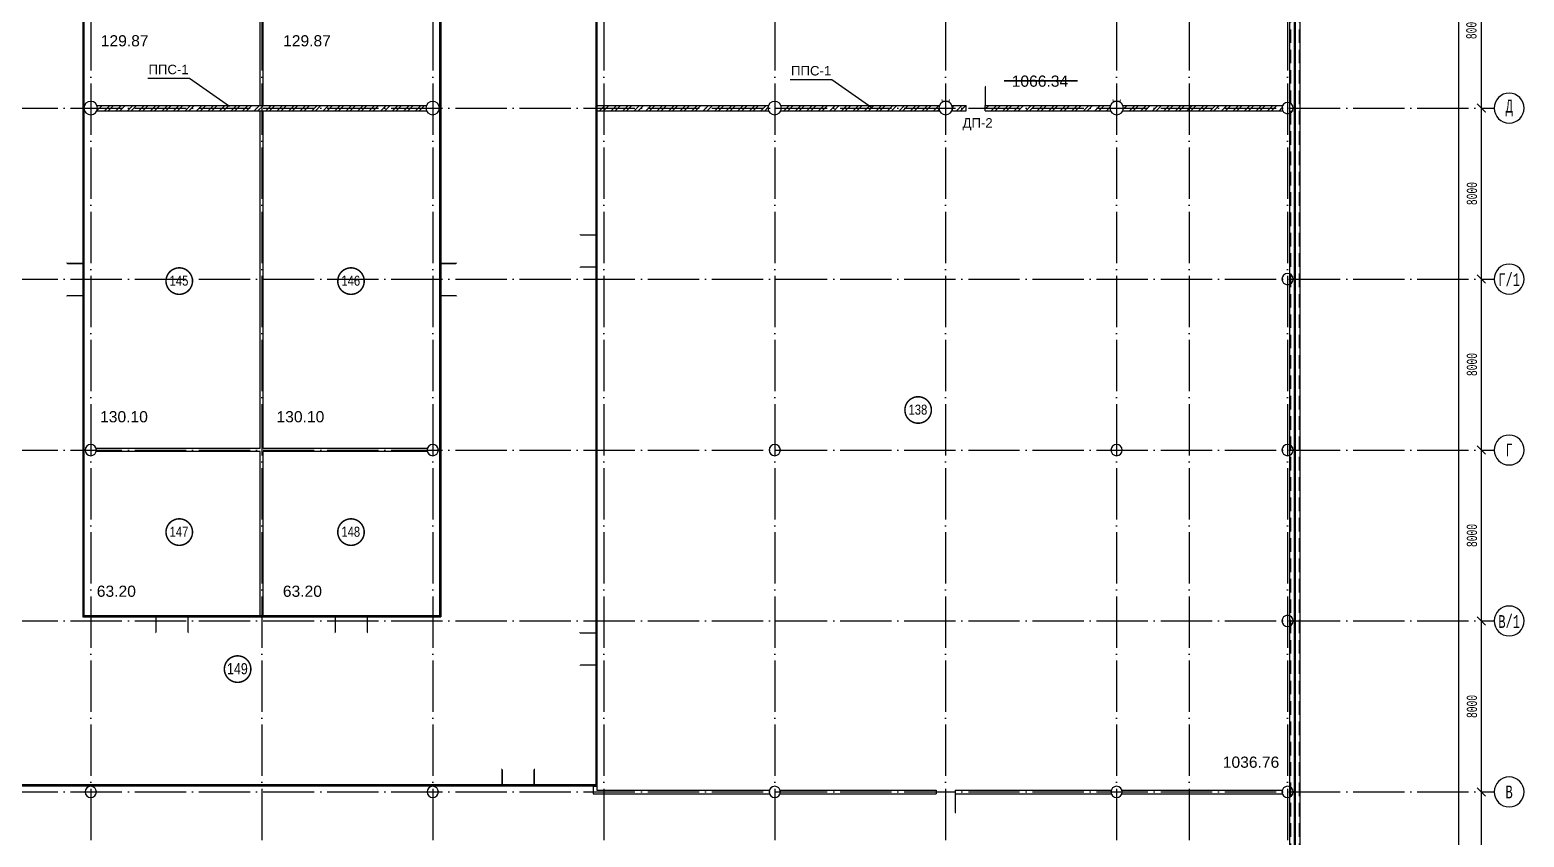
# Model space of a CAD drawing. Extents: x -4497 to 351150, y -50 to 322254.
# Drawn here: x 203923 to 273833, y 123973 to 161747 of the extents above; entities that cross this region are included whole.
import ezdxf
from ezdxf.enums import TextEntityAlignment as Align

# ---------------------------------------------------------------- set-up
doc = ezdxf.new("R2010")
doc.units = 0
doc.header["$LTSCALE"] = 100
doc.header["$PDMODE"] = 3
doc.linetypes.add('ACAD_ISO04W100', pattern=[30, 24, -3, 0, -3])
doc.linetypes.add('DASHED2', pattern=[9.525, 6.35, -3.175])
doc.layers.get('0').update_dxf_attribs({"linetype": 'CONTINUOUS'})
doc.layers.get('Defpoints').update_dxf_attribs({"linetype": 'CONTINUOUS'})
for name, color, linetype in [('axis', 40, 'CONTINUOUS'), ('brick', 12, 'CONTINUOUS'), ('COLON', 5, 'CONTINUOUS'), ('DOORS', 8, 'CONTINUOUS'), ('DRAW', 255, 'CONTINUOUS'), ('EEE', 7, 'CONTINUOUS'), ('FIRE', 6, 'CONTINUOUS'), ('GKL', 5, 'CONTINUOUS'), ('Glass', 4, 'CONTINUOUS'), ('S', 2, 'CONTINUOUS'), ('TEXT', 2, 'CONTINUOUS'), ('WALL', 7, 'CONTINUOUS')]:
    doc.layers.add(name, color=color, linetype=linetype)
doc.layers.add('MONOLIT', color=7, linetype='CONTINUOUS', true_color=0x691639)
doc.styles.add('ARIEL-17.5', font='arial.ttf', dxfattribs={"height": 15})
doc.styles.add('MONOTXT1', font='monotxt1', dxfattribs={"width": 0.65, "height": 300})
doc.styles.add('ST_2', font='monotxt.shx', dxfattribs={"width": 0.65, "height": 480})
doc.dimstyles.new('STY_DIM1', dxfattribs={"dimscale": 200, "dimtxt": 2.25, "dimasz": 2, "dimexe": 2, "dimexo": 2, "dimgap": 1, "dimtad": 1, "dimdec": 0, "dimzin": 0, "dimdsep": 46, "dimtxsty": 'ST_2', "dimblk1": 'ARCHTICK', "dimblk2": 'ARCHTICK', "dimsah": 1, "dimcen": 3, "dimclrd": 174, "dimclre": 174, "dimclrt": 174, "dimadec": 0, "dimazin": 0, "dimtfac": 1, "dimtdec": 0, "dimtix": 1, "dimtmove": 2, "dimatfit": 3, "dimldrblk": 'ARCHTICK', "dimfxl": 1, "dimtolj": 1, "dimtzin": 0, "dimarcsym": 0})
pattern_1 = [(45, (-2823.42, 92669), (-269.4077, 269.4077), []), (45, (-2643.82, 92669), (-269.4077, 269.4077), [])]

# ---------------------------------------------------------------- blocks, each defined once
blk = doc.blocks.new('A$C7B900E4F')
at = {"layer": 'COLON', "const_width": 20, "flags": 128}
for points in [[(248, -165), (248, -310)], [(252, -165), (248, -165)], [(248, -310), (252, -310)], [(258, -171), (263, -221)], [(258, -305), (263, -254)], [(580, -234), (276, -234)], [(580, -241), (276, -241)], [(599, -171), (594, -221)], [(599, -305), (594, -254)], [(605, -165), (608, -165)], [(608, -310), (605, -310)], [(608, -165), (608, -310)]]:
    blk.add_lwpolyline(points, dxfattribs=at)
for points in [[(258, -171, 0.388879), (252, -165)], [(252, -310, 0.388879), (258, -305)], [(263, -221, 0.388879), (276, -234)], [(276, -241, 0.388879), (263, -254)], [(594, -221, -0.388879), (580, -234)], [(580, -241, -0.388879), (594, -254)], [(599, -171, -0.388879), (605, -165)], [(605, -310, -0.388879), (599, -305)]]:
    blk.add_lwpolyline(points, format="xyb", dxfattribs=at)
blk = doc.blocks.new('_ARCHTICK')
at = {"color": 0, "linetype": 'ByBlock', "const_width": 0.15}
blk.add_lwpolyline([(-0.5, -0.5), (0.5, 0.5)], dxfattribs=at)
blk = doc.blocks.new('*D89')
at = {"layer": 'axis', "color": 174, "lineweight": -2}
blk.add_line((271833, 118087), (271833, 126087), dxfattribs=at)
at = {"layer": 'Defpoints', "color": 0}
for p in [(271833, 126087), (271833, 126087), (271833, 118087)]:
    blk.add_point(p, dxfattribs=at)
at = {"layer": 'axis', "color": 174, "lineweight": -2, "xscale": 400, "yscale": 400, "zscale": 400}
for p, rotation in [((271833, 126087), 90), ((271833, 118087), 270)]:
    blk.add_blockref('_ARCHTICK', p, dxfattribs=dict(at, rotation=rotation))
at = {"layer": 'axis', "color": 174, "insert": (271393, 122087), "char_height": 480, "attachment_point": 5, "rotation": 90, "style": 'ST_2'}
blk.add_mtext('\\A1;8000', dxfattribs=at)
blk = doc.blocks.new('*D90')
at = {"layer": 'axis', "color": 174, "lineweight": -2}
blk.add_line((271833, 134087), (271833, 142087), dxfattribs=at)
at = {"layer": 'Defpoints', "color": 0}
for p in [(271833, 142087), (271833, 142087), (271833, 134087)]:
    blk.add_point(p, dxfattribs=at)
at = {"layer": 'axis', "color": 174, "lineweight": -2, "xscale": 400, "yscale": 400, "zscale": 400}
for p, rotation in [((271833, 142087), 90), ((271833, 134087), 270)]:
    blk.add_blockref('_ARCHTICK', p, dxfattribs=dict(at, rotation=rotation))
at = {"layer": 'axis', "color": 174, "insert": (271393, 138087), "char_height": 480, "attachment_point": 5, "rotation": 90, "style": 'ST_2'}
blk.add_mtext('\\A1;8000', dxfattribs=at)
blk = doc.blocks.new('*D91')
at = {"layer": 'axis', "color": 174, "lineweight": -2}
blk.add_line((271833, 150087), (271833, 158087), dxfattribs=at)
at = {"layer": 'Defpoints', "color": 0}
for p in [(271833, 158087), (271833, 158087), (271833, 150087)]:
    blk.add_point(p, dxfattribs=at)
at = {"layer": 'axis', "color": 174, "lineweight": -2, "xscale": 400, "yscale": 400, "zscale": 400}
for p, rotation in [((271833, 158087), 90), ((271833, 150087), 270)]:
    blk.add_blockref('_ARCHTICK', p, dxfattribs=dict(at, rotation=rotation))
at = {"layer": 'axis', "color": 174, "insert": (271393, 154087), "char_height": 480, "attachment_point": 5, "rotation": 90, "style": 'ST_2'}
blk.add_mtext('\\A1;8000', dxfattribs=at)
blk = doc.blocks.new('*D109')
at = {"layer": 'axis', "color": 174, "lineweight": -2}
for p, q in [((271433, 166087), (271433, 166087)), ((271833, 158087), (271833, 166087))]:
    blk.add_line(p, q, dxfattribs=at)
at = {"layer": 'Defpoints', "color": 0}
for p in [(271833, 166087), (271833, 166087), (271833, 158087)]:
    blk.add_point(p, dxfattribs=at)
at = {"layer": 'axis', "color": 174, "lineweight": -2, "xscale": 400, "yscale": 400, "zscale": 400}
for p, rotation in [((271833, 166087), 90), ((271833, 158087), 270)]:
    blk.add_blockref('_ARCHTICK', p, dxfattribs=dict(at, rotation=rotation))
at = {"layer": 'axis', "color": 174, "insert": (271368, 161853), "char_height": 480, "attachment_point": 5, "rotation": 90, "style": 'ST_2'}
blk.add_mtext('\\A1;8000', dxfattribs=at)
blk = doc.blocks.new('*D114')
at = {"layer": 'axis', "color": 174, "lineweight": -2}
blk.add_line((271833, 126087), (271833, 134087), dxfattribs=at)
at = {"layer": 'Defpoints', "color": 0}
for p in [(271833, 134087), (271833, 134087), (271833, 126087)]:
    blk.add_point(p, dxfattribs=at)
at = {"layer": 'axis', "color": 174, "lineweight": -2, "xscale": 400, "yscale": 400, "zscale": 400}
for p, rotation in [((271833, 134087), 90), ((271833, 126087), 270)]:
    blk.add_blockref('_ARCHTICK', p, dxfattribs=dict(at, rotation=rotation))
at = {"layer": 'axis', "color": 174, "insert": (271393, 130087), "char_height": 480, "attachment_point": 5, "rotation": 90, "style": 'ST_2'}
blk.add_mtext('\\A1;8000', dxfattribs=at)
blk = doc.blocks.new('*D115')
at = {"layer": 'axis', "color": 174, "lineweight": -2}
blk.add_line((271833, 142087), (271833, 150087), dxfattribs=at)
at = {"layer": 'Defpoints', "color": 0}
for p in [(271833, 150087), (271833, 150087), (271833, 142087)]:
    blk.add_point(p, dxfattribs=at)
at = {"layer": 'axis', "color": 174, "lineweight": -2, "xscale": 400, "yscale": 400, "zscale": 400}
for p, rotation in [((271833, 150087), 90), ((271833, 142087), 270)]:
    blk.add_blockref('_ARCHTICK', p, dxfattribs=dict(at, rotation=rotation))
at = {"layer": 'axis', "color": 174, "insert": (271393, 146087), "char_height": 480, "attachment_point": 5, "rotation": 90, "style": 'ST_2'}
blk.add_mtext('\\A1;8000', dxfattribs=at)
blk = doc.blocks.new('A$C53F96F9E')
at = {"layer": 'FIRE', "linetype": 'Continuous'}
blk.add_lwpolyline([(-64123, -11035), (-65992, -9717), (-67942, -9717)], dxfattribs=at)
at = {"layer": 'TEXT', "color": 6, "linetype": 'Continuous', "lineweight": 20, "style": 'ARIEL-17.5', "width": 0.998875}
blk.add_text('ППС-1', height=441.5, dxfattribs=at).set_placement((-66967, -9517), align=Align.CENTER)
blk = doc.blocks.new('A$C584E3954')
at = {"layer": 'Glass', "linetype": 'Continuous'}
for p, q in [((-885, -1234), (-885, -1174)), ((615, -1234), (615, -1174))]:
    blk.add_line(p, q, dxfattribs=at)
blk.add_lwpolyline([(615, -1234, 70, 70, 0), (615, -1984, 0, 0, 0), (-135, -1234, 0, 0, 0), (-885, -1984, 70, 70, 0), (-885, -1234, 70, 70, 0)], format="xyseb", dxfattribs=at)
blk = doc.blocks.new('A$C194C6981')
at = {"layer": 'TEXT', "color": 6, "linetype": 'Continuous', "lineweight": 20, "style": 'ARIEL-17.5', "width": 0.998875}
blk.add_text('ДП-2', height=441.5, dxfattribs=at).set_placement((-953, 890))
blk = doc.blocks.new('psw1')
at = {"color": 7, "linetype": 'Continuous'}
blk.add_circle((-347, 1), 350, dxfattribs=at)
at = {"color": 7, "linetype": 'Continuous', "style": 'MONOTXT1', "width": 0.65}
blk.add_attdef('99', text='', height=300, dxfattribs=at).set_placement((-347, 1), align=Align.MIDDLE)

msp = doc.modelspace()

# ---------------------------------------------------------------- hatches: boundary and pattern name
at = {"layer": 'DRAW'}
h = msp.add_hatch(dxfattribs=at)
h.set_pattern_fill('ANSI32,_O', color=256, scale=40)
h.set_pattern_definition(pattern_1)
h.paths.add_polyline_path([(207058.4, 157962.2, 0.1023693), (207084.3, 158087.2, 0.1023693), (207058.4, 158212.2), (222480.2, 158212.2, 0.1023693), (222454.3, 158087.2, 0.1023693), (222480.2, 157962.2), (207058.4, 157962.2)])
h.paths.add_polyline_path([(191058.4, 158212.2), (199144.3, 158212.2), (199144.3, 157962.2), (191058.4, 157962.2, 0.1023693), (191084.3, 158087.2, 0.1023693)])
h.paths.add_polyline_path([(183058.4, 157962.2, 0.1023693), (183084.3, 158087.2, 0.1023693), (183058.4, 158212.2), (190480.2, 158212.2, 0.1023693), (190454.3, 158087.2, 0.1023693), (190480.2, 157962.2)])
h = msp.add_hatch(dxfattribs=at)
h.set_pattern_fill('ANSI32,_O', color=256, scale=40)
h.set_pattern_definition(pattern_1)
h.paths.add_polyline_path([(230394.3, 157962.2), (230394.3, 158212.2), (238480.2, 158212.2, 0.1023693), (238454.3, 158087.2, 0.1023693), (238480.2, 157962.2), (230394.3, 157962.2)])
h.paths.add_polyline_path([(239058.4, 157962.2, 0.1023693), (239084.3, 158087.2, 0.1023693), (239058.4, 158212.2), (246480.2, 158212.2, 0.1023693), (246454.3, 158087.2, 0.1023693), (246480.2, 157962.2), (239058.4, 157962.2)])
h.paths.add_polyline_path([(247058.4, 157962.2, 0.1023693), (247084.3, 158087.2, 0.1023693), (247058.4, 158212.2), (247724.3, 158212.2), (247724.3, 157962.2), (247058.4, 157962.2)])
h = msp.add_hatch(dxfattribs=at)
h.set_pattern_fill('ANSI32,_O', color=256, scale=40)
h.set_pattern_definition(pattern_1)
h.paths.add_polyline_path([(255058.4, 157962.2, 0.1023693), (255084.3, 158087.2, 0.1023693), (255058.4, 158212.2), (262535.6, 158212.2, 0.123425), (262504.3, 158087.2, 0.123425), (262535.6, 157962.2), (255058.4, 157962.2)])
h.paths.add_polyline_path([(248624.3, 157962.2), (248624.3, 158212.2), (254480.2, 158212.2, 0.1023693), (254454.3, 158087.2, 0.1023693), (254480.2, 157962.2), (248624.3, 157962.2)])

# ---------------------------------------------------------------- linework, layer by layer
at = {"layer": 'axis', "linetype": 'ACAD_ISO04W100'}
for p, q in [((206769.3, 318243.4), (206769.3, 84615.2)), ((214769.3, 318243.4), (214769.3, 84615.2)), ((222769.3, 318243.4), (222769.3, 84615.2)), ((230769.3, 318243.4), (230769.3, 84615.2)), ((238769.3, 318243.4), (238769.3, 84615.2)), ((246769.3, 318243.4), (246769.3, 84615.2)), ((254769.3, 318243.4), (254769.3, 84615.2)), ((258169.3, 318243.4), (258169.3, 84615.2)), ((262769.3, 318243.4), (262769.3, 84615.2)), ((-1176.8, 150087.2), (272433.1, 150087.2)), ((-1176.8, 142087.2), (272433.1, 142087.2)), ((-1176.8, 134087.2), (272433.1, 134087.2)), ((-1176.8, 126087.2), (272433.1, 126087.2))]:
    msp.add_line(p, q, dxfattribs=at)
at = {"layer": 'axis', "color": 255}
msp.add_line((270769.3, 318243.4), (270769.3, 84615.2), dxfattribs=at)
at = {"layer": 'axis', "color": 2, "linetype": 'ACAD_ISO04W100'}
msp.add_line((-1176.8, 158087.2), (272433.1, 158087.2), dxfattribs=at)
at = {"layer": 'brick'}
for points in [[(206454.3, 158212.2), (206480.2, 158212.2)], [(207058.4, 158212.2), (222480.2, 158212.2)], [(223058.4, 158212.2), (223084.3, 158212.2)], [(230394.3, 158212.2), (238480.2, 158212.2)], [(239058.4, 158212.2), (246480.2, 158212.2)], [(247084.3, 158212.2), (247724.3, 158212.2)], [(248624.3, 158212.2), (254480.2, 158212.2)], [(255058.4, 158212.2), (262535.6, 158212.2)], [(206454.3, 157962.2), (206480.2, 157962.2)], [(207058.4, 157962.2), (222480.2, 157962.2)], [(223058.4, 157962.2), (223084.3, 157962.2)], [(230394.3, 157962.2), (238480.2, 157962.2)], [(239058.4, 157962.2), (246480.2, 157962.2)], [(247084.3, 157962.2), (247724.3, 157962.2)], [(248624.3, 157962.2), (254480.2, 157962.2)], [(255058.4, 157962.2), (262535.6, 157962.2)], [(263003, 157962.2), (263034.3, 157962.2)]]:
    msp.add_lwpolyline(points, dxfattribs=at)
at = {"layer": 'brick', "flags": 128}
for points in [[(230394.3, 158212.2), (230394.3, 157962.2)], [(247084.3, 157962.2), (247084.3, 158212.2)], [(247724.3, 157962.2), (247724.3, 158212.2)], [(248624.3, 157962.2), (248624.3, 158212.2)]]:
    msp.add_lwpolyline(points, dxfattribs=at)
at = {"layer": 'COLON', "color": 2, "lineweight": 30}
for points in [[(206454.3, 158087.2, 1), (207084.3, 158087.2, 1)], [(222454.3, 158087.2, 1), (223084.3, 158087.2, 1)], [(238454.3, 158087.2, 1), (239084.3, 158087.2, 1)]]:
    msp.add_lwpolyline(points, format="xyb", close=True, dxfattribs=at)
at = {"layer": 'COLON', "color": 5, "lineweight": 30}
for points in [[(246454.3, 158087.2, 1), (247084.3, 158087.2, 1)], [(254454.3, 158087.2, 1), (255084.3, 158087.2, 1)]]:
    msp.add_lwpolyline(points, format="xyb", close=True, dxfattribs=at)
at = {"layer": 'COLON', "lineweight": 30}
for points in [[(262504.3, 158087.2, 1), (263034.3, 158087.2, 1)], [(262504.3, 150087.2, 1), (263034.3, 150087.2, 1)], [(206504.3, 142087.2, 1), (207034.3, 142087.2, 1)], [(222504.3, 142087.2, 1), (223034.3, 142087.2, 1)], [(238504.3, 142087.2, 1), (239034.3, 142087.2, 1)], [(254504.3, 142087.2, 1), (255034.3, 142087.2, 1)], [(262504.3, 142087.2, 1), (263034.3, 142087.2, 1)], [(262504.3, 134087.2, 1), (263034.3, 134087.2, 1)], [(206504.3, 126087.2, 1), (207034.3, 126087.2, 1)], [(222504.3, 126087.2, 1), (223034.3, 126087.2, 1)], [(238504.3, 126087.2, 1), (239034.3, 126087.2, 1)], [(254504.3, 126087.2, 1), (255034.3, 126087.2, 1)], [(262504.3, 126087.2, 1), (263034.3, 126087.2, 1)]]:
    msp.add_lwpolyline(points, format="xyb", close=True, dxfattribs=at)
at = {"layer": 'DOORS', "flags": 128}
for points in [[(248624.3, 158212.2, 70, 70, 0), (248624.3, 159112.2, 0, 0, 0), (247724.3, 158212.2, 0, 0, 0)], [(247219.3, 126002.2, 70, 70, 0), (247219.3, 125102.2, 0, 0, 0), (246319.3, 126002.2, 0, 0, 0)]]:
    msp.add_lwpolyline(points, format="xyseb", dxfattribs=at)
at = {"layer": 'EEE', "linetype": 'Continuous'}
for points in [[(210291.9, 149991.9, 70, 70, 1), (211531, 149991.9, 70, 70, 1)], [(218326.5, 149991.9, 70, 70, 1), (219565.6, 149991.9, 70, 70, 1)], [(210291.9, 138246.5, 70, 70, 1), (211531, 138246.5, 70, 70, 1)], [(218326.5, 138246.5, 70, 70, 1), (219565.6, 138246.5, 70, 70, 1)]]:
    msp.add_lwpolyline(points, format="xyseb", close=True, dxfattribs=at)
at = {"layer": 'EEE', "linetype": 'Continuous', "const_width": 70}
for points in [[(244861.9, 143960, 1), (246101.1, 143960, 1)], [(213021.7, 131835.4, 1), (214260.8, 131835.4, 1)]]:
    msp.add_lwpolyline(points, format="xyb", close=True, dxfattribs=at)
at = {"layer": 'GKL'}
for points in [[(214694.3, 158212.2), (214694.3, 174012.2)], [(214844.3, 158212.2), (214844.3, 174012.2)], [(214694.3, 142162.2), (214694.3, 157962.2)], [(214844.3, 142162.2), (214844.3, 157962.2)], [(214694.3, 134337.2), (214694.3, 142012.2)], [(214844.3, 134337.2), (214844.3, 142012.2)]]:
    msp.add_lwpolyline(points, dxfattribs=at)
at = {"layer": 'GKL', "flags": 128}
for points in [[(214694.3, 142162.2), (207023.5, 142162.2)], [(214694.3, 142012.2), (207023.5, 142012.2)], [(222515.1, 142162.2), (214844.3, 142162.2)], [(222515.1, 142012.2), (214844.3, 142012.2)], [(230284.3, 126352.2), (230454.3, 126352.2)], [(230284.3, 126352.2), (230284.3, 126002.2)], [(230284.3, 126002.2), (238515.1, 126002.2)], [(230454.3, 126352.2), (230454.3, 126172.2)], [(230454.3, 126172.2), (238515.1, 126172.2)], [(239023.5, 126172.2), (246319.3, 126172.2)], [(239023.5, 126002.2), (246319.3, 126002.2)], [(246319.3, 126172.2), (246319.3, 126002.2)], [(247219.3, 126172.2), (254515.1, 126172.2)], [(247219.3, 126172.2), (247219.3, 126002.2)], [(247219.3, 126002.2), (254515.1, 126002.2)], [(255023.5, 126172.2), (262515.1, 126172.2)], [(255023.5, 126002.2), (262515.1, 126002.2)]]:
    msp.add_lwpolyline(points, dxfattribs=at)
at = {"layer": 'Glass'}
for p, q in [((206394.3, 192728.1), (206394.3, 134277.2)), ((206454.3, 192620.1), (206454.3, 134277.2)), ((223084.3, 192620.1), (223084.3, 134277.2)), ((223144.3, 192728.1), (223144.3, 134277.2)), ((230454.3, 126352.2), (199084.3, 126352.2)), ((230394.3, 126412.2), (199144.3, 126412.2))]:
    msp.add_line(p, q, dxfattribs=at)
for points in [[(230394.3, 192087.2), (230394.3, 126412.2)], [(230454.3, 192087.2), (230454.3, 126352.2)], [(206394.3, 134337.2), (223144.3, 134337.2)], [(206394.3, 134277.2), (223144.3, 134277.2)]]:
    msp.add_lwpolyline(points, dxfattribs=at)
at = {"layer": 'Glass', "flags": 128}
for points in [[(263084.3, 111987.2), (263084.3, 174487.5)], [(263144.3, 111987.2), (263144.3, 174487.5)]]:
    msp.add_lwpolyline(points, dxfattribs=at)
at = {"layer": 'MONOLIT', "color": 255, "linetype": 'DASHED2'}
for p, q in [((262918.8, 93507.2), (262918.8, 190502.2)), ((263318.8, 93507.2), (263318.8, 190502.2))]:
    msp.add_line(p, q, dxfattribs=at)
at = {"layer": 'MONOLIT'}
for points in [[(262869.3, 111987.2), (262869.3, 174487.5)], [(263349.3, 111987.2), (263349.3, 174487.5)]]:
    msp.add_lwpolyline(points, dxfattribs=at)
at = {"layer": 'S', "const_width": 70, "flags": 128}
msp.add_lwpolyline([(249497, 159364.6), (252950.7, 159364.6)], dxfattribs=at)

# ---------------------------------------------------------------- block references
at = {"layer": 'axis', "linetype": 'ACAD_ISO04W100'}
ref = msp.add_blockref('psw1', (272439, 158084.7), dxfattribs=dict(at, xscale=-2, yscale=2, zscale=2))
ref.add_attrib('99', 'Д', dxfattribs={"layer": '0', "color": 7, "linetype": 'Continuous', "height": 600, "style": 'MONOTXT1', "width": 0.65}).set_placement((273133.1, 158087.2), align=Align.MIDDLE)
ref = msp.add_blockref('psw1', (272439, 150084.7), dxfattribs=dict(at, xscale=-2, yscale=1.999999999941792, zscale=2))
ref.add_attrib('99', 'Г/1', dxfattribs={"layer": '0', "color": 7, "linetype": 'Continuous', "height": 600, "style": 'MONOTXT1', "width": 0.65}).set_placement((273133.1, 150087.2), align=Align.MIDDLE)
ref = msp.add_blockref('psw1', (272439, 142084.7), dxfattribs=dict(at, xscale=-2, yscale=1.999999999941792, zscale=2))
ref.add_attrib('99', 'Г', dxfattribs={"layer": '0', "color": 7, "linetype": 'Continuous', "height": 600, "style": 'MONOTXT1', "width": 0.65}).set_placement((273133.1, 142087.2), align=Align.MIDDLE)
ref = msp.add_blockref('psw1', (272439, 134084.7), dxfattribs=dict(at, xscale=-2, yscale=1.999999999941792, zscale=2))
ref.add_attrib('99', 'В/1', dxfattribs={"layer": '0', "color": 7, "linetype": 'Continuous', "height": 600, "style": 'MONOTXT1', "width": 0.65}).set_placement((273133.1, 134087.2), align=Align.MIDDLE)
ref = msp.add_blockref('psw1', (272439, 126084.7), dxfattribs=dict(at, xscale=-2, yscale=1.999999999941792, zscale=2))
ref.add_attrib('99', 'В', dxfattribs={"layer": '0', "color": 7, "linetype": 'Continuous', "height": 600, "style": 'MONOTXT1', "width": 0.65}).set_placement((273133.1, 126087.2), align=Align.MIDDLE)
at = {"layer": 'COLON', "lineweight": 30}
for p in [(246341, 158659.6), (254341, 158659.6)]:
    msp.add_blockref('A$C7B900E4F', p, dxfattribs=at)
at = {"layer": 'Glass'}
for name, p in [('A$C194C6981', (248512, 156284.5)), ('A$C584E3954', (210709.4, 135511.4))]:
    msp.add_blockref(name, p, dxfattribs=at)
at = {"layer": 'Glass', "rotation": 270}
for p in [(231628.6, 151264.2), (207628.6, 149927.1)]:
    msp.add_blockref('A$C584E3954', p, dxfattribs=at)
at = {"layer": 'Glass', "xscale": -1}
for p, rotation in [((221910, 149927.1), 90), ((231628.6, 132910.1), 270), ((226904.4, 125177.9), 180)]:
    msp.add_blockref('A$C584E3954', p, dxfattribs=dict(at, rotation=rotation))
msp.add_blockref('A$C584E3954', (218829.2, 135511.4), dxfattribs=at)
at = {"layer": 'WALL'}
for p in [(277378.6, 169190.5), (307442.3, 169130.5)]:
    msp.add_blockref('A$C53F96F9E', p, dxfattribs=at)

# ---------------------------------------------------------------- texts
at = {"layer": 'EEE', "linetype": 'Continuous', "style": 'ARIEL-17.5', "width": 0.8}
for s, p in [('145', (210900.3, 150008.6)), ('146', (218934.9, 150008.6)), ('138', (245470.3, 143976.7)), ('147', (210900.3, 138263.2)), ('148', (218934.9, 138263.2))]:
    msp.add_text(s, height=470.93, dxfattribs=at).set_placement(p, align=Align.MIDDLE)
at = {"layer": 'EEE', "linetype": 'Continuous', "lineweight": 20, "style": 'ARIEL-17.5', "width": 0.8}
msp.add_text('149', height=523.25, dxfattribs=at).set_placement((213630.1, 131852.1), align=Align.MIDDLE)
at = {"layer": 'S', "linetype": 'Continuous', "lineweight": 20, "style": 'ARIEL-17.5'}
for s, p in [('129.87', (208357.6, 160974.8)), ('129.87', (216887.6, 160974.8)), ('1066.34', (251180.3, 159086.1)), ('130.10', (208325.7, 143383.3)), ('130.10', (216579.8, 143383.3)), ('63.20', (207968.1, 135217.6)), ('63.20', (216673.6, 135217.6)), ('1036.76', (261056.1, 127218.1))]:
    msp.add_text(s, height=523.25, dxfattribs=at).set_placement(p, align=Align.CENTER)

# ---------------------------------------------------------------- dimensions: what is measured, and where the dimension line sits
at = {"layer": 'axis'}
dim = msp.add_linear_dim(base=(271833.1, 166087.2), p1=(271833.1, 158087.2), p2=(271833.1, 166087.2), angle=90, dimstyle='STY_DIM1', override={"dimscale": 200, "dimtxt": 450, "dimfxl": 0.18}, dxfattribs=at)
dim.commit()
dim.dimension.update_dxf_attribs({"geometry": '*D109', "text_midpoint": (271368.2, 161852.8), "dimtype": 160})
for p1, p2, picture, middle in [((271833.1, 150087.2), (271833.1, 158087.2), '*D91', (271393.1, 154087.2)), ((271833.1, 142087.2), (271833.1, 150087.2), '*D115', (271393.1, 146087.2)), ((271833.1, 134087.2), (271833.1, 142087.2), '*D90', (271393.1, 138087.2)), ((271833.1, 126087.2), (271833.1, 134087.2), '*D114', (271393.1, 130087.2)), ((271833.1, 118087.2), (271833.1, 126087.2), '*D89', (271393.1, 122087.2))]:
    dim = msp.add_aligned_dim(p1=p1, p2=p2, distance=0, dimstyle='STY_DIM1', override={"dimscale": 200, "dimtxt": 450}, dxfattribs=at)
    dim.commit()
    dim.dimension.update_dxf_attribs({"geometry": picture, "text_midpoint": middle})

doc.saveas('drawing.dxf')
